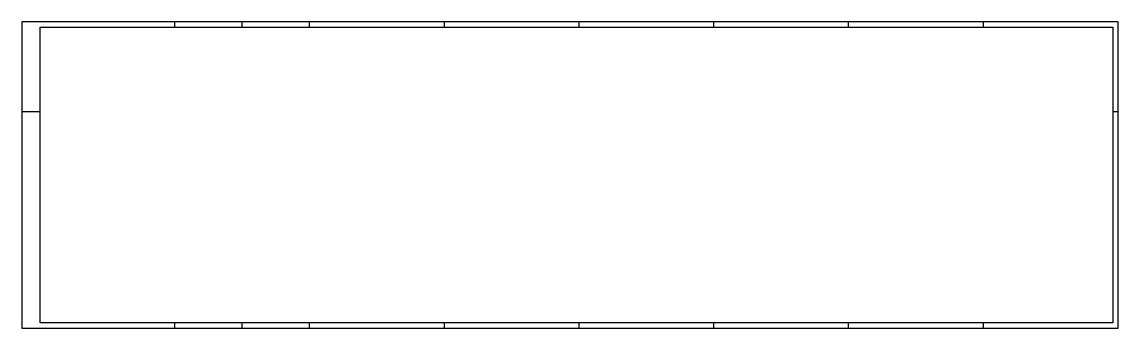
# Model space of a CAD drawing. Header units: millimetres. Extents: x -196 to -45, y -1735 to -1693.
import ezdxf

# ---------------------------------------------------------------- set-up
doc = ezdxf.new("R2010")
doc.units = ezdxf.units.MM
doc.header["$LTSCALE"] = 10
doc.layers.add('FOLHA', color=7, linetype='Continuous')

msp = doc.modelspace()

# ---------------------------------------------------------------- linework, layer by layer
at = {"layer": 'FOLHA'}
for p, q in [((-45.16, -1693.46), (-195.66, -1693.46)), ((-195.66, -1693.46), (-195.66, -1735.46)), ((-174.66, -1694.16), (-174.66, -1693.46)), ((-165.41, -1694.16), (-165.41, -1693.46)), ((-156.16, -1694.16), (-156.16, -1693.46)), ((-137.66, -1694.16), (-137.66, -1693.46)), ((-119.16, -1694.16), (-119.16, -1693.46)), ((-100.66, -1694.16), (-100.66, -1693.46)), ((-82.16, -1694.16), (-82.16, -1693.46)), ((-63.66, -1694.16), (-63.66, -1693.46)), ((-45.16, -1735.46), (-45.16, -1693.46)), ((-195.66, -1705.76), (-193.16, -1705.76)), ((-45.86, -1705.76), (-45.16, -1705.76)), ((-174.66, -1735.46), (-174.66, -1734.76)), ((-165.41, -1735.46), (-165.41, -1734.76)), ((-156.16, -1735.46), (-156.16, -1734.76)), ((-137.66, -1735.46), (-137.66, -1734.76)), ((-119.16, -1735.46), (-119.16, -1734.76)), ((-100.66, -1735.46), (-100.66, -1734.76)), ((-82.16, -1735.46), (-82.16, -1734.76)), ((-63.66, -1735.46), (-63.66, -1734.76)), ((-195.66, -1735.46), (-45.16, -1735.46))]:
    msp.add_line(p, q, dxfattribs=at)
at = {"layer": 'FOLHA', "color": 6}
for p, q in [((-193.16, -1694.16), (-45.86, -1694.16)), ((-193.16, -1734.76), (-193.16, -1694.16)), ((-45.86, -1694.16), (-45.86, -1734.76)), ((-45.86, -1734.76), (-193.16, -1734.76))]:
    msp.add_line(p, q, dxfattribs=at)

doc.saveas('drawing.dxf')
